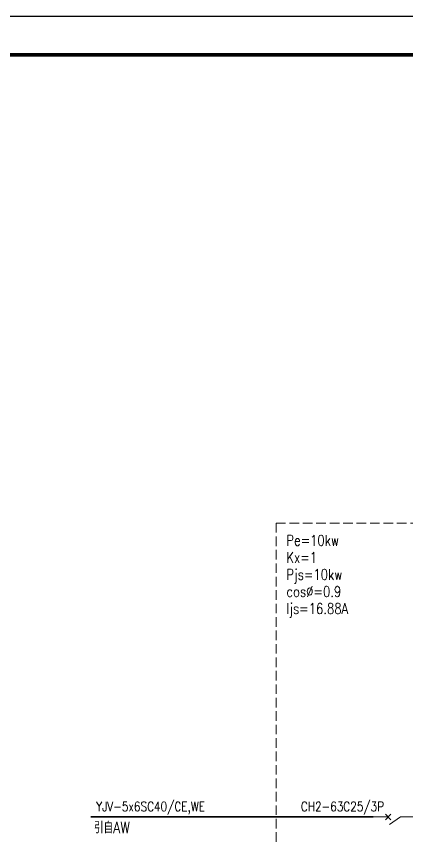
# Model space of a CAD drawing. Extents: x 185245 to 1992634, y -19957 to 755165.
# Drawn here: x 1875683 to 1885852, y 521319 to 542674 of the extents above; entities that cross this region are included whole.
import ezdxf

# ---------------------------------------------------------------- set-up
doc = ezdxf.new("R2010")
doc.units = 0
doc.header["$LTSCALE"] = 1000
doc.header["$MEASUREMENT"] = 0
doc.linetypes.add('DASH', pattern=[0.35, 0.25, -0.1])
for name, color, linetype in [('PUB_TITLE', 4, 'Continuous'), ('数字', 3, 'Continuous'), ('文字', 6, 'Continuous')]:
    doc.layers.add(name, color=color, linetype=linetype)
for name, color, linetype, lineweight in [('照明平面设备层', 11, 'Continuous', 20), ('照明线路', 1, 'Continuous', 50), ('虚线', 7, 'DASH', 20)]:
    doc.layers.add(name, color=color, linetype=linetype, lineweight=lineweight)
doc.styles.add('_TEL_DIM', font='SIMPLEX', dxfattribs={"width": 0.8, "height": 3.5, "bigfont": 'HZTXT'})

msp = doc.modelspace()

# ---------------------------------------------------------------- linework, layer by layer
at = {"layer": 'PUB_TITLE'}
msp.add_lwpolyline([(1845574.4, 500673.5), (1904974.4, 500673.5), (1904974.4, 542673.5), (1845574.4, 542673.5)], close=True, dxfattribs=at)
at = {"layer": 'PUB_TITLE', "const_width": 100}
msp.add_lwpolyline([(1848074.4, 501673.5), (1903974.4, 501673.5), (1903974.4, 541673.5), (1848074.4, 541673.5)], close=True, dxfattribs=at)
at = {"layer": '照明平面设备层'}
for p, q in [((1884983.7, 521830.6), (1885372.1, 521830.6)), ((1885303.3, 521903.1), (1885440.8, 521758.1)), ((1885440.8, 521903.1), (1885303.3, 521758.1)), ((1885694.4, 521830.6), (1885408.3, 521634.3)), ((1885694.4, 521830.6), (1886059.5, 521830.6))]:
    msp.add_line(p, q, dxfattribs=at)
at = {"layer": '照明线路', "linetype": 'ByBlock', "const_width": 45}
msp.add_lwpolyline([(1884983.7, 521830.6), (1877616.2, 521830.6)], dxfattribs=at)
at = {"layer": '虚线'}
for q in [(1882449.4, 510173.6), (1893105.7, 529482.2)]:
    msp.add_line((1882449.4, 529482.2), q, dxfattribs=at)

# ---------------------------------------------------------------- texts
at = {"layer": '数字', "linetype": 'ByBlock', "style": '_TEL_DIM', "width": 0.8}
for s, height, p in [('Pe=10kw', 277.53, (1882719.6, 528893)), ('Kx=1', 277.53, (1882719.6, 528449)), ('Pjs=10kw', 277.53, (1882719.6, 528004.9)), ('cos%%C=0.9', 277.53, (1882719.6, 527560.9)), ('Ijs=16.88A', 277.53, (1882719.6, 527116.8)), ('YJV-5x6SC40/CE,WE', 249.78, (1877761.9, 521976.9)), ('CH2-63C25/3P', 249.78, (1883098, 521976.9))]:
    msp.add_text(s, height=height, dxfattribs=at).set_placement(p)
at = {"layer": '文字', "linetype": 'ByBlock', "style": '_TEL_DIM', "width": 0.8}
msp.add_text('引自AW', height=299.74, dxfattribs=at).set_placement((1877703.4, 521404.4))

doc.saveas('drawing.dxf')
